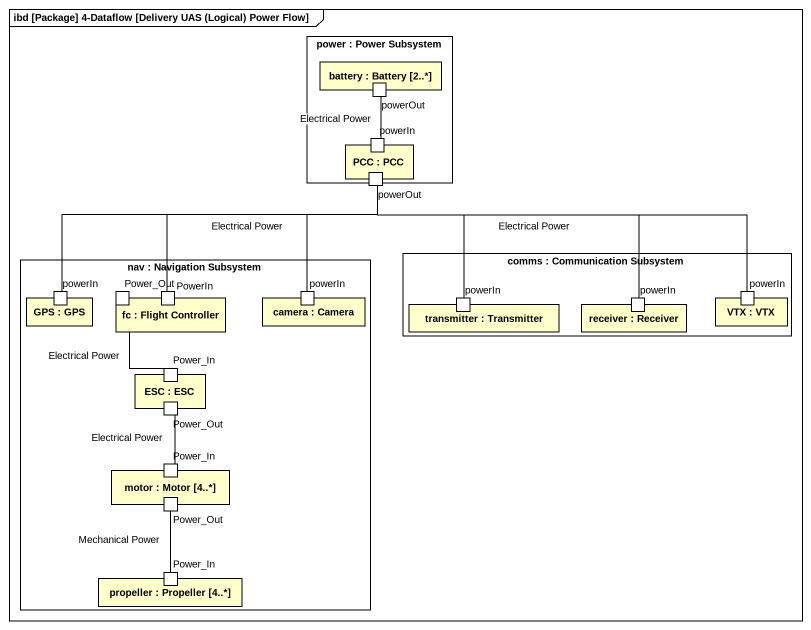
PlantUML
@startuml
mainframe ibd [Package] 4-Dataflow [Delivery UAS (Logical) Power Flow]
rectangle "power : Power Subsystem" as power {
  rectangle "battery : Battery [2..*]" as battery {
    port powerOut
  }
  rectangle "PCC : PCC" as PCC {
    port powerIn
    port "powerOut" as powerOut_2
  }
}
rectangle "nav : Navigation Subsystem" as nav {
  rectangle "GPS : GPS" as GPS {
    port "powerIn" as powerIn_2
  }
  rectangle "fc : Flight Controller" as fc {
    port Power_Out
    port PowerIn
  }
  rectangle "camera : Camera" as camera {
    port "powerIn" as powerIn_3
  }
  rectangle "ESC : ESC" as ESC {
    port Power_In
    port "Power_Out" as Power_Out_2
  }
  rectangle "motor : Motor [4..*]" as motor {
    port "Power_In" as Power_In_2
    port "Power_Out" as Power_Out_3
  }
  rectangle "propeller : Propeller [4..*]" as propeller {
    port "Power_In" as Power_In_3
  }
}
rectangle "comms : Communication Subsystem" as comms {
  rectangle "transmitter : Transmitter" as transmitter {
    port "powerIn" as powerIn_4
  }
  rectangle "receiver : Receiver" as receiver {
    port "powerIn" as powerIn_5
  }
  rectangle "VTX : VTX" as VTX {
    port "powerIn" as powerIn_6
  }
}
powerOut -- powerIn : Electrical Power
powerOut_2 -left- powerIn_2
powerOut_2 -left- PowerIn : Electrical Power
powerOut_2 -- powerIn_3
powerOut_2 -- powerIn_4
powerOut_2 -right- powerIn_5 : Electrical Power
powerOut_2 -right- powerIn_6
Power_Out -- Power_In : Electrical Power
Power_Out_2 -- Power_In_2 : Electrical Power
Power_Out_3 -- Power_In_3 : Mechanical Power
@enduml
